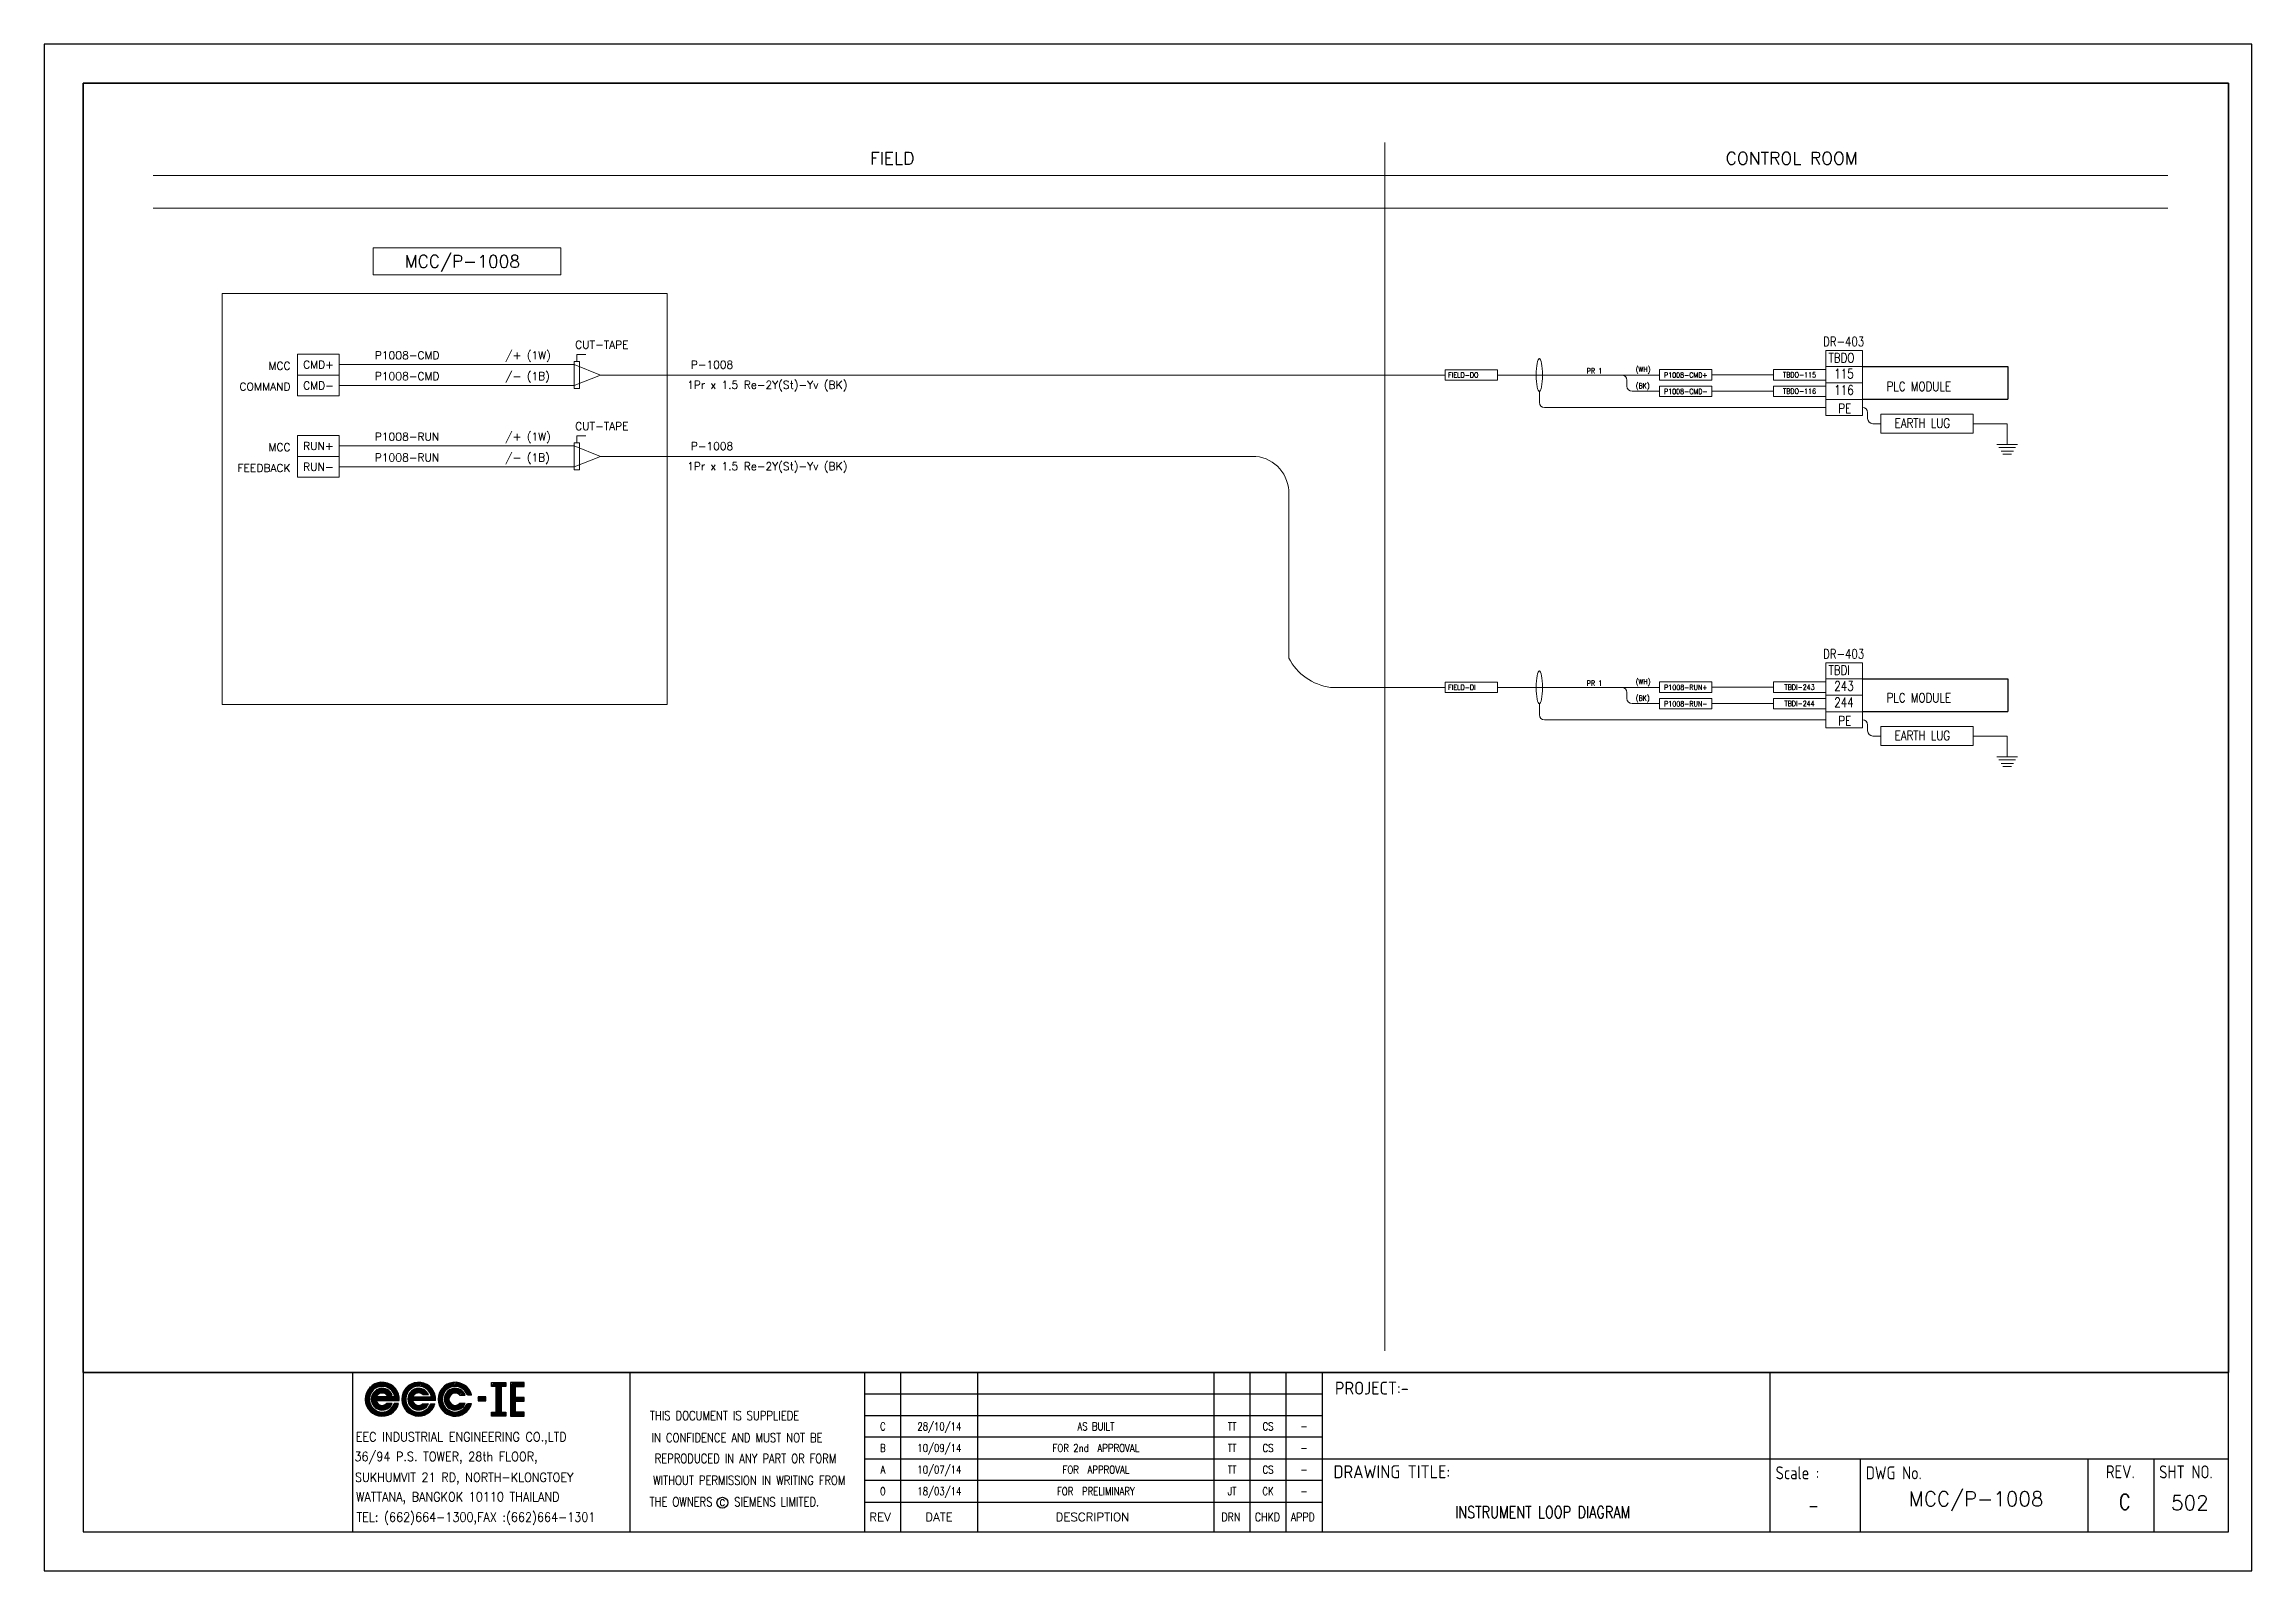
# Model space of a CAD drawing. Header units: millimetres. Extents: x -14942 to 24072, y -50285 to 2207.
# Drawn here: x 979.7 to 1402.7, y -8495.7 to -8203.2 of the extents above; entities that cross this region are included whole.
import ezdxf
from ezdxf.enums import TextEntityAlignment as Align

# ---------------------------------------------------------------- set-up
doc = ezdxf.new("R2010")
doc.units = ezdxf.units.MM
doc.header["$MEASUREMENT"] = 0
doc.layers.get('0').update_dxf_attribs({"linetype": 'CONTINUOUS'})
for name, color, linetype in [('52049_PAPER A4$0$Frame_A1', 253, 'CONTINUOUS'), ('BORDER', 3, 'CONTINUOUS'), ('INSTRU', 4, 'CONTINUOUS'), ('INSTRUMENT', 1, 'CONTINUOUS'), ('LINE', 3, 'CONTINUOUS'), ('TEXT', 2, 'CONTINUOUS')]:
    doc.layers.add(name, color=color, linetype=linetype)
doc.styles.add('52049_PAPER A4$0$ISO Proportional', font='isocp.shx')
doc.styles.add('52049_PAPER A4$0$ROMANS', font='isocp.shx')
doc.styles.add('52049_PAPER A4$0$Romans-title', font='romans.shx')
doc.styles.add('ROMANS', font='romans')

# ---------------------------------------------------------------- blocks, each defined once
blk = doc.blocks.new('52049_PAPER A4$0$eec-ie')
at = {"layer": '52049_PAPER A4$0$Frame_A1', "color": 0, "lineweight": -3}
for p, q in [((0, 0), (0.87, 0.87)), ((0, -0.08), (0.3, 0.22)), ((0, -0.16), (0.26, 0.1)), ((0, -0.23), (0.24, 0)), ((0.01, 0.09), (0.78, 0.86)), ((0.04, 0.2), (0.68, 0.83)), ((0.09, 0.32), (0.55, 0.78)), ((0.26, 0.57), (0.3, 0.62)), ((0.34, -0.12), (1, 0.53)), ((0.35, -0.04), (0.92, 0.53)), ((0.35, -0.19), (1.07, 0.52)), ((0.36, 0.05), (0.82, 0.51)), ((0.37, -0.26), (0.66, 0.04)), ((0.39, -0.32), (0.74, 0.04)), ((0.4, 0.17), (0.7, 0.47)), ((0.41, -0.37), (0.82, 0.04)), ((1.69, 0.04), (0.64, 0.04)), ((0.65, 0.57), (0.96, 0.88)), ((0.68, -0.17), (0.9, 0.04)), ((0.76, -0.17), (0.98, 0.04)), ((0.77, 0.62), (1.03, 0.88)), ((0.84, -0.17), (1.05, 0.04)), ((0.87, 0.64), (1.1, 0.87)), ((0.87, 0.25), (1.13, 0.51)), ((0.92, -0.17), (1.13, 0.04)), ((0.95, 0.64), (1.17, 0.86)), ((0.96, 0.26), (1.19, 0.49)), ((1, -0.17), (1.21, 0.04)), ((1.03, 0.64), (1.23, 0.84)), ((1.03, 0.25), (1.24, 0.46)), ((1.07, -0.17), (1.29, 0.04)), ((1.09, 0.24), (1.29, 0.44)), ((1.1, 0.63), (1.29, 0.82)), ((1.15, 0.21), (1.34, 0.4)), ((1.15, -0.17), (1.37, 0.04)), ((1.16, 0.62), (1.35, 0.8)), ((1.19, 0.18), (1.38, 0.37)), ((1.22, 0.6), (1.4, 0.78)), ((1.22, 0.15), (1.54, 0.15)), ((1.23, -0.17), (1.44, 0.04)), ((1.25, 0.15), (1.42, 0.33)), ((1.28, 0.57), (1.45, 0.75)), ((1.31, -0.17), (1.52, 0.04)), ((1.32, 0.15), (1.46, 0.29)), ((1.33, 0.55), (1.5, 0.72)), ((1.38, 0.52), (1.54, 0.69)), ((1.39, -0.17), (1.6, 0.04)), ((1.4, 0.15), (1.49, 0.24)), ((1.42, 0.49), (1.59, 0.65)), ((1.46, 0.45), (1.63, 0.62)), ((1.46, -0.17), (1.68, 0.04)), ((1.48, 0.15), (1.52, 0.19)), ((1.5, 0.41), (1.67, 0.58)), ((1.54, 0.37), (1.71, 0.54)), ((1.54, -0.17), (1.9, 0.18)), ((1.57, 0.33), (1.74, 0.49)), ((1.6, 0.28), (1.77, 0.45)), ((1.62, -0.17), (1.91, 0.12)), ((1.63, 0.23), (1.8, 0.4)), ((1.65, 0.17), (1.83, 0.35)), ((1.67, 0.11), (1.86, 0.3)), ((1.69, 0.05), (1.88, 0.24)), ((1.7, -0.17), (1.93, 0.06)), ((2.09, -0.09), (2.37, 0.19)), ((2.1, -0.01), (2.51, 0.41)), ((2.1, -0.17), (2.34, 0.08)), ((2.11, 0.08), (2.88, 0.86)), ((2.13, 0.18), (2.78, 0.83)), ((2.18, 0.31), (2.65, 0.78)), ((2.31, 0.52), (2.45, 0.65)), ((2.44, -0.05), (3.02, 0.52)), ((2.44, -0.13), (3.1, 0.52)), ((2.45, -0.2), (2.78, 0.13)), ((2.46, 0.04), (2.93, 0.51)), ((2.46, -0.26), (2.76, 0.04)), ((2.48, -0.32), (2.84, 0.04)), ((2.49, 0.15), (2.81, 0.47)), ((2.56, 0.45), (2.97, 0.87)), ((2.72, -0.17), (2.92, 0.04)), ((2.73, 0.04), (3.79, 0.04)), ((2.77, 0.59), (3.06, 0.87)), ((2.79, -0.17), (3, 0.04)), ((2.84, 0.19), (3.17, 0.51)), ((2.87, -0.17), (3.08, 0.04)), ((2.89, 0.63), (3.13, 0.87)), ((2.95, -0.17), (3.15, 0.04)), ((2.98, 0.64), (3.2, 0.86)), ((2.98, 0.26), (3.23, 0.5)), ((3.03, -0.17), (3.23, 0.04)), ((3.06, 0.65), (3.27, 0.85)), ((3.07, 0.26), (3.29, 0.48)), ((3.11, -0.17), (3.31, 0.04)), ((3.14, 0.64), (3.33, 0.83)), ((3.14, 0.25), (3.34, 0.46)), ((3.18, -0.17), (3.39, 0.04)), ((3.2, 0.24), (3.39, 0.43)), ((3.21, 0.63), (3.39, 0.81)), ((3.25, 0.21), (3.44, 0.4)), ((3.26, -0.17), (3.47, 0.04)), ((3.27, 0.62), (3.44, 0.79)), ((3.29, 0.18), (3.48, 0.36)), ((3.62, 0.16), (3.31, 0.16)), ((3.33, 0.6), (3.5, 0.77)), ((3.34, -0.17), (3.54, 0.04)), ((3.36, 0.16), (3.52, 0.32)), ((3.38, 0.57), (3.55, 0.74)), ((3.42, -0.17), (3.62, 0.04)), ((3.43, 0.55), (3.59, 0.71)), ((3.43, 0.16), (3.55, 0.28)), ((3.48, 0.52), (3.64, 0.68)), ((3.5, -0.17), (3.7, 0.04)), ((3.51, 0.16), (3.58, 0.23)), ((3.52, 0.48), (3.68, 0.64)), ((3.57, 0.45), (3.72, 0.61)), ((3.57, -0.17), (3.78, 0.04)), ((3.59, 0.16), (3.61, 0.18)), ((3.6, 0.41), (3.76, 0.57)), ((3.64, 0.37), (3.8, 0.53)), ((3.65, -0.17), (3.99, 0.17)), ((3.67, 0.32), (3.83, 0.48)), ((3.7, 0.27), (3.87, 0.44)), ((3.73, 0.22), (3.9, 0.39)), ((3.73, -0.17), (4, 0.11)), ((3.75, 0.17), (3.92, 0.34)), ((3.77, 0.11), (3.95, 0.28)), ((3.79, 0.05), (3.97, 0.23)), ((3.81, -0.17), (4.02, 0.04)), ((4.18, -0.03), (4.57, 0.36)), ((4.18, -0.11), (4.47, 0.18)), ((4.18, -0.18), (4.43, 0.07)), ((4.19, 0.06), (5, 0.86)), ((4.21, 0.16), (4.9, 0.84)), ((4.25, 0.28), (4.78, 0.8)), ((4.34, 0.45), (4.61, 0.71)), ((4.53, -0.15), (5.2, 0.53)), ((4.53, -0.07), (5.13, 0.53)), ((4.54, 0.02), (5.04, 0.52)), ((4.54, -0.22), (4.86, 0.1)), ((4.57, 0.12), (4.93, 0.49)), ((4.69, 0.48), (5.08, 0.87)), ((4.69, 0.32), (4.73, 0.37)), ((4.88, 0.59), (5.16, 0.88)), ((4.96, 0.2), (5.27, 0.52)), ((4.99, 0.63), (5.24, 0.87)), ((5.08, 0.64), (5.31, 0.86)), ((5.09, 0.25), (5.33, 0.5)), ((5.16, 0.64), (5.37, 0.85)), ((5.17, 0.26), (5.39, 0.48)), ((5.24, 0.64), (5.43, 0.83)), ((5.24, 0.25), (5.44, 0.46)), ((5.3, 0.63), (5.49, 0.82)), ((5.3, 0.23), (5.49, 0.43)), ((5.35, 0.2), (5.54, 0.39)), ((5.37, 0.61), (5.55, 0.79)), ((5.39, 0.17), (5.58, 0.36)), ((5.4, 0.15), (5.72, 0.15)), ((5.42, 0.59), (5.6, 0.77)), ((5.46, 0.15), (5.62, 0.32)), ((5.48, 0.57), (5.65, 0.74)), ((5.53, 0.54), (5.7, 0.71)), ((5.53, 0.15), (5.65, 0.27)), ((5.58, 0.51), (5.74, 0.68)), ((5.61, 0.15), (5.68, 0.23)), ((5.62, 0.47), (5.79, 0.64)), ((5.66, 0.44), (5.83, 0.6)), ((5.69, 0.15), (5.71, 0.18)), ((5.7, 0.4), (5.87, 0.56)), ((5.73, 0.36), (5.9, 0.52)), ((5.77, 0.31), (5.94, 0.48)), ((5.8, 0.26), (5.97, 0.43)), ((5.82, 0.21), (6, 0.38)), ((5.85, 0.15), (6.02, 0.33)), ((6.09, 0.15), (5.85, 0.15)), ((5.92, 0.15), (6.05, 0.28)), ((6, 0.15), (6.07, 0.22)), ((6.08, 0.15), (6.09, 0.16)), ((6.9, 0.04), (6.46, 0.04)), ((6.46, 0.04), (6.46, -0.18)), ((6.46, -0.01), (6.51, 0.04)), ((6.46, -0.09), (6.59, 0.04)), ((6.46, -0.17), (6.66, 0.04)), ((6.52, -0.18), (6.74, 0.04)), ((6.6, -0.18), (6.82, 0.04)), ((6.68, -0.18), (6.9, 0.04)), ((6.9, -0.18), (6.9, 0.04)), ((7.23, 0.68), (7.41, 0.86)), ((7.27, 0.64), (7.49, 0.86)), ((7.35, 0.64), (7.57, 0.86)), ((7.43, 0.64), (7.65, 0.86)), ((7.5, 0.64), (7.72, 0.86)), ((7.51, 0.57), (7.8, 0.86)), ((7.51, 0.49), (7.88, 0.86)), ((7.51, 0.41), (7.96, 0.86)), ((7.51, 0.34), (7.78, 0.61)), ((7.51, 0.26), (7.78, 0.53)), ((7.51, 0.18), (7.78, 0.45)), ((7.51, 0.1), (7.78, 0.38)), ((7.51, 0.02), (7.78, 0.3)), ((7.51, -0.05), (7.78, 0.22)), ((7.51, -0.13), (7.78, 0.14)), ((7.51, -0.21), (7.78, 0.07)), ((7.82, 0.64), (8.04, 0.86)), ((7.89, 0.64), (8.06, 0.81)), ((7.97, 0.64), (8.06, 0.73)), ((8.05, 0.64), (8.06, 0.65)), ((8.33, 0.46), (8.74, 0.86)), ((8.33, 0.54), (8.66, 0.86)), ((8.33, 0.38), (8.82, 0.86)), ((8.33, 0.69), (8.5, 0.86)), ((8.33, 0.62), (8.58, 0.86)), ((8.33, 0.3), (8.61, 0.58)), ((8.33, 0.23), (8.61, 0.5)), ((8.33, 0.15), (8.61, 0.42)), ((8.33, 0.07), (8.61, 0.35)), ((8.33, -0.01), (8.61, 0.27)), ((8.33, -0.09), (8.61, 0.19)), ((8.33, -0.16), (8.61, 0.11)), ((8.33, -0.24), (8.61, 0.03)), ((8.33, -0.4), (8.74, 0.01)), ((8.33, -0.32), (8.66, 0.01)), ((8.33, -0.48), (8.82, 0.01)), ((8.67, 0.64), (8.89, 0.86)), ((8.68, -0.21), (8.9, 0.01)), ((8.75, 0.64), (8.97, 0.86)), ((8.75, -0.21), (8.97, 0.01)), ((8.83, 0.64), (9.05, 0.86)), ((8.83, -0.21), (9.05, 0.01)), ((8.91, 0.64), (9.11, 0.84)), ((8.99, 0.64), (9.11, 0.76)), ((9.06, 0.64), (9.11, 0.69)), ((0.02, -0.3), (0.23, -0.08)), ((0.03, -0.36), (0.23, -0.16)), ((0.05, -0.42), (0.24, -0.23)), ((0.07, -0.47), (0.26, -0.29)), ((0.1, -0.53), (0.27, -0.35)), ((0.12, -0.58), (0.3, -0.4)), ((0.15, -0.63), (0.32, -0.46)), ((0.19, -0.67), (0.35, -0.5)), ((0.22, -0.72), (0.39, -0.55)), ((0.26, -0.76), (0.42, -0.59)), ((0.3, -0.8), (0.46, -0.63)), ((0.34, -0.83), (0.5, -0.67)), ((0.38, -0.87), (0.55, -0.7)), ((0.42, -0.9), (0.59, -0.73)), ((0.44, -0.42), (0.64, -0.22)), ((0.47, -0.47), (0.66, -0.27)), ((0.47, -0.93), (0.65, -0.76)), ((0.5, -0.51), (0.69, -0.32)), ((0.52, -0.96), (0.7, -0.78)), ((0.54, -0.55), (0.73, -0.36)), ((0.58, -0.59), (0.78, -0.39)), ((0.58, -0.98), (0.76, -0.8)), ((0.62, -0.17), (1.94, -0.17)), ((0.63, -0.62), (0.83, -0.42)), ((0.63, -1.01), (0.82, -0.82)), ((0.68, -0.65), (0.89, -0.44)), ((0.69, -1.03), (0.89, -0.83)), ((0.73, -0.67), (0.96, -0.45)), ((0.75, -1.04), (0.96, -0.83)), ((0.79, -0.69), (1.04, -0.44)), ((0.82, -1.05), (1.04, -0.83)), ((0.85, -0.71), (1.19, -0.37)), ((0.89, -1.06), (1.14, -0.81)), ((0.92, -0.72), (1.29, -0.34)), ((0.96, -1.07), (1.25, -0.77)), ((1, -0.72), (1.37, -0.34)), ((1.04, -1.06), (1.76, -0.34)), ((1.09, -0.71), (1.45, -0.34)), ((1.13, -1.05), (1.84, -0.34)), ((1.2, -0.67), (1.53, -0.34)), ((1.54, -0.34), (1.22, -0.34)), ((1.23, -1.03), (1.9, -0.36)), ((1.35, -0.99), (1.86, -0.48)), ((1.53, -0.88), (1.76, -0.66)), ((1.65, -0.38), (1.68, -0.34)), ((1.91, -0.34), (1.66, -0.34)), ((1.78, -0.17), (1.94, -0.01)), ((1.85, -0.17), (1.94, -0.09)), ((1.93, -0.17), (1.94, -0.17)), ((2.1, -0.24), (2.32, -0.02)), ((2.11, -0.3), (2.32, -0.1)), ((2.13, -0.36), (2.32, -0.17)), ((2.15, -0.42), (2.33, -0.24)), ((2.17, -0.48), (2.35, -0.3)), ((2.2, -0.53), (2.37, -0.36)), ((2.22, -0.58), (2.39, -0.42)), ((2.25, -0.63), (2.42, -0.47)), ((2.29, -0.68), (2.45, -0.51)), ((2.32, -0.72), (2.48, -0.56)), ((2.36, -0.76), (2.52, -0.6)), ((2.4, -0.8), (2.56, -0.64)), ((2.44, -0.84), (2.6, -0.68)), ((2.48, -0.87), (2.64, -0.71)), ((2.51, -0.38), (2.71, -0.17)), ((2.53, -0.9), (2.69, -0.74)), ((2.54, -0.43), (2.73, -0.23)), ((2.57, -0.47), (2.76, -0.28)), ((2.58, -0.93), (2.74, -0.77)), ((2.6, -0.51), (2.79, -0.33)), ((2.63, -0.96), (2.8, -0.79)), ((2.64, -0.55), (2.83, -0.37)), ((2.68, -0.98), (2.86, -0.81)), ((2.69, -0.59), (2.87, -0.4)), ((4.02, -0.17), (2.71, -0.17)), ((2.73, -0.62), (2.93, -0.43)), ((2.74, -1.01), (2.92, -0.82)), ((2.78, -0.65), (2.99, -0.44)), ((2.8, -1.02), (2.99, -0.83)), ((2.84, -0.67), (3.06, -0.45)), ((2.86, -1.04), (3.06, -0.84)), ((2.9, -0.69), (3.14, -0.44)), ((2.92, -1.05), (3.14, -0.83)), ((2.96, -0.7), (3.32, -0.35)), ((2.99, -1.06), (3.24, -0.81)), ((3.03, -0.71), (3.39, -0.35)), ((3.07, -1.06), (3.36, -0.77)), ((3.11, -0.71), (3.47, -0.35)), ((3.15, -1.06), (3.86, -0.35)), ((3.2, -0.7), (3.55, -0.35)), ((3.24, -1.04), (3.94, -0.35)), ((3.31, -0.35), (3.62, -0.35)), ((3.32, -0.65), (3.62, -0.36)), ((3.35, -1.02), (3.98, -0.38)), ((3.48, -0.97), (3.93, -0.51)), ((3.74, -0.39), (3.78, -0.35)), ((3.76, -0.35), (3.99, -0.35)), ((3.89, -0.17), (4.02, -0.03)), ((3.96, -0.17), (4.03, -0.11)), ((4.19, -0.25), (4.42, -0.03)), ((4.21, -0.32), (4.41, -0.11)), ((4.22, -0.38), (4.42, -0.18)), ((4.24, -0.44), (4.43, -0.25)), ((4.26, -0.49), (4.45, -0.31)), ((4.29, -0.54), (4.47, -0.37)), ((4.32, -0.59), (4.49, -0.42)), ((4.35, -0.64), (4.52, -0.47)), ((4.38, -0.69), (4.55, -0.52)), ((4.42, -0.73), (4.58, -0.56)), ((4.45, -0.77), (4.62, -0.6)), ((4.49, -0.81), (4.66, -0.64)), ((4.53, -0.84), (4.7, -0.68)), ((4.56, -0.28), (4.8, -0.03)), ((4.58, -0.33), (4.8, -0.11)), ((4.58, -0.88), (4.75, -0.71)), ((4.6, -0.39), (4.81, -0.18)), ((4.62, -0.91), (4.8, -0.74)), ((4.63, -0.44), (4.83, -0.24)), ((4.66, -0.48), (4.86, -0.29)), ((4.67, -0.94), (4.85, -0.77)), ((4.7, -0.52), (4.89, -0.33)), ((4.72, -0.97), (4.9, -0.79)), ((4.74, -0.56), (4.93, -0.37)), ((4.78, -0.6), (4.98, -0.4)), ((4.78, -0.99), (4.96, -0.81)), ((4.83, -0.63), (5.03, -0.43)), ((4.83, -1.01), (5.03, -0.82)), ((4.88, -0.66), (5.09, -0.44)), ((4.89, -1.03), (5.1, -0.83)), ((4.93, -0.68), (5.17, -0.45)), ((4.96, -1.05), (5.17, -0.83)), ((4.99, -0.7), (5.26, -0.43)), ((5.02, -1.06), (5.26, -0.82)), ((5.06, -0.71), (5.43, -0.34)), ((5.09, -1.06), (5.36, -0.8)), ((5.13, -0.72), (5.5, -0.34)), ((5.17, -1.07), (5.49, -0.75)), ((5.21, -0.71), (5.58, -0.34)), ((5.25, -1.06), (5.97, -0.34)), ((5.3, -0.7), (5.66, -0.34)), ((5.35, -1.05), (6.05, -0.34)), ((5.72, -0.34), (5.4, -0.34)), ((5.43, -0.65), (5.71, -0.37)), ((5.45, -1.02), (6.07, -0.4)), ((5.58, -0.96), (6.02, -0.53)), ((5.81, -0.43), (5.89, -0.34)), ((5.85, -0.34), (6.09, -0.34)), ((6.46, -0.18), (6.9, -0.18)), ((6.75, -0.18), (6.9, -0.04)), ((6.83, -0.18), (6.9, -0.12)), ((7.23, -0.95), (7.34, -0.84)), ((7.23, -0.88), (7.26, -0.84)), ((7.23, -1.03), (7.42, -0.84)), ((7.28, -1.07), (7.5, -0.84)), ((7.35, -1.07), (7.78, -0.64)), ((7.43, -1.07), (7.78, -0.71)), ((7.51, -0.29), (7.78, -0.01)), ((7.51, -0.37), (7.78, -0.09)), ((7.51, -0.44), (7.78, -0.17)), ((7.51, -0.52), (7.78, -0.25)), ((7.51, -0.6), (7.78, -0.32)), ((7.51, -0.68), (7.78, -0.4)), ((7.51, -0.76), (7.78, -0.48)), ((7.51, -0.83), (7.78, -0.56)), ((7.51, -1.07), (7.78, -0.79)), ((7.59, -1.07), (7.81, -0.84)), ((7.67, -1.07), (7.89, -0.84)), ((7.74, -1.07), (7.96, -0.84)), ((7.82, -1.07), (8.04, -0.84)), ((7.9, -1.07), (8.06, -0.91)), ((7.98, -1.07), (8.06, -0.98)), ((8.06, -1.07), (8.06, -1.06)), ((8.33, -0.55), (8.61, -0.28)), ((8.33, -0.63), (8.61, -0.36)), ((8.33, -0.71), (8.61, -0.43)), ((8.33, -0.79), (8.61, -0.51)), ((8.33, -0.86), (8.61, -0.59)), ((8.33, -0.94), (8.61, -0.67)), ((8.33, -1.02), (8.61, -0.75)), ((8.37, -1.07), (8.61, -0.82)), ((8.45, -1.07), (8.67, -0.84)), ((8.52, -1.07), (8.74, -0.84)), ((8.6, -1.07), (8.82, -0.84)), ((8.68, -1.07), (8.9, -0.84)), ((8.76, -1.07), (8.98, -0.84)), ((8.84, -1.07), (9.06, -0.84)), ((8.91, -0.21), (9.11, -0.02)), ((8.91, -1.07), (9.11, -0.87)), ((8.99, -0.21), (9.11, -0.09)), ((8.99, -1.07), (9.11, -0.95)), ((9.07, -0.21), (9.11, -0.17)), ((9.07, -1.07), (9.11, -1.03))]:
    blk.add_line(p, q, dxfattribs=at)
for points in [[(7.23, 0.86), (8.06, 0.86), (8.06, 0.64), (7.78, 0.64), (7.78, -0.84), (8.06, -0.84), (8.06, -1.07), (7.23, -1.07), (7.23, -0.84), (7.51, -0.84), (7.51, 0.64), (7.23, 0.64)], [(8.61, 0.01), (8.61, 0.64), (9.11, 0.64), (9.11, 0.86), (8.33, 0.86), (8.33, -1.07), (9.11, -1.07), (9.11, -0.84), (8.61, -0.84), (8.61, -0.21), (9.11, -0.21), (9.11, 0.01)]]:
    blk.add_lwpolyline(points, close=True, dxfattribs=at)
for centre, radius, start, end in [((0.97, -0.09), 0.972, 355.3439, 345.1466), ((0.97, -0.09), 0.737, 10.5243, 340.256), ((0.97, -0.09), 0.623, 23.5697, 336.4303), ((0.97, -0.09), 0.354, 44.7876, 157.6107), ((3.06, -0.09), 0.967, 355.6074, 344.7747), ((3.06, -0.09), 0.742, 10.0766, 339.9937), ((3.06, -0.09), 0.618, 24.2545, 335.7455), ((3.06, -0.09), 0.358, 45.1096, 158.7579), ((5.15, -0.09), 0.972, 14.8534, 345.1466), ((5.15, -0.09), 0.737, 19.744, 340.256), ((5.15, -0.09), 0.623, 23.5697, 336.4303), ((5.15, -0.09), 0.354, 44.7876, 315.2124), ((0.97, -0.09), 0.354, 192.8901, 315.2124), ((3.06, -0.09), 0.358, 191.9242, 314.8904)]:
    blk.add_arc(centre, radius, start, end, dxfattribs=at)
blk = doc.blocks.new('52049_PAPER A4$0$eec logo')
at = {"color": 7, "xscale": 2.786697286423482, "yscale": 2.786697286423482, "zscale": 2.786697286423482}
blk.add_blockref('52049_PAPER A4$0$eec-ie', (50.01, 25.95), dxfattribs=at)
blk = doc.blocks.new('A$C089E5181')
at = {"color": 3}
for p, q in [((-415.5, 38.01), (-4.5, 38.01)), ((-363.94, 38.01), (-363.94, 7.5)), ((-310.77, 38.01), (-310.77, 7.5)), ((-265.75, 7.5), (-265.75, 38.01)), ((-258.85, 7.5), (-258.85, 38.01)), ((-244.11, 7.5), (-244.11, 38.01)), ((-198.84, 7.5), (-198.84, 38.01)), ((-191.95, 7.5), (-191.95, 38.01)), ((-185.05, 7.5), (-185.05, 38.01)), ((-178.16, 38.01), (-178.16, 7.5)), ((-92.38, 38.01), (-92.38, 7.5)), ((-178.16, 21.46), (-4.5, 21.46)), ((-75.06, 21.46), (-75.06, 7.5)), ((-31.4, 21.46), (-31.4, 7.5)), ((-18.75, 21.46), (-18.75, 7.5)), ((-265.75, 13.19), (-178.16, 13.19))]:
    blk.add_line(p, q, dxfattribs=at)
at = {"color": 1}
for p, q in [((-178.16, 33.87), (-265.75, 33.87)), ((-265.75, 29.74), (-178.16, 29.74)), ((-178.16, 25.6), (-265.75, 25.6)), ((-265.75, 21.46), (-178.16, 21.46)), ((-178.16, 17.33), (-265.75, 17.33))]:
    blk.add_line(p, q, dxfattribs=at)
at = {"color": 7}
for p, q in [((-4.5, 38.01), (-96.38, 38.01)), ((-92.38, 38.01), (-92.38, 19.85))]:
    blk.add_line(p, q, dxfattribs=at)
blk.add_lwpolyline([(0, 0), (0, 292.5), (-423, 292.5), (-423, 0)], close=True, dxfattribs=at)
blk.add_lwpolyline([(-415.5, 285), (-4.5, 285), (-4.5, 38.01), (-415.5, 38.01)], close=True)
at = {"color": 3}
blk.add_lwpolyline([(-4.5, 7.5), (-4.5, 285), (-415.5, 285), (-415.5, 7.5)], close=True, dxfattribs=at)
at = {"color": 2}
blk.add_circle((-293.05, 13.05), 1.05, dxfattribs=at)
at = {"color": 3, "xscale": 1.200000000000001, "yscale": 1.200000000000001, "zscale": 1.200000000000001}
blk.add_blockref('52049_PAPER A4$0$eec logo', (-421.49, 2.05), dxfattribs=at)
at = {"color": 2, "style": '52049_PAPER A4$0$ISO Proportional'}
for s, height, p in [('PROJECT:-', 2.482, (-168.61, 35.02)), ('DRAWING TITLE:', 2.4821, (-164.78, 18.99))]:
    blk.add_text(s, height=height, dxfattribs=at).set_placement(p, align=Align.MIDDLE_CENTER)
at = {"color": 2, "style": '52049_PAPER A4$0$Romans-title', "width": 0.8}
for s, p in [('THIS DOCUMENT IS SUPPLIEDE', (-292.63, 29.75)), ('IN CONFIDENCE AND MUST NOT BE', (-290.24, 25.51)), (' REPRODUCED IN ANY PART OR FORM', (-289.1, 21.53)), (' WITHOUT PERMISSION IN WRITING FROM ', (-287.9, 17.35)), ('THE OWNERS   SIEMENS LIMITED. ', (-290.28, 13.22))]:
    blk.add_text(s, height=1.75, dxfattribs=at).set_placement(p, align=Align.MIDDLE)
at = {"color": 2, "style": '52049_PAPER A4$0$Romans-title'}
for s, height, width, p in [('EEC INDUSTRIAL ENGINEERING CO.,LTD', 1.75, 0.9, (-363.31, 24.81)), ('36/94 P.S. TOWER, 28th FLOOR,', 1.75, 0.9, (-363.55, 21.03, -1.75)), ('SUKHUMVIT 21 RD, NORTH-KLONGTOEY', 1.75, 0.9, (-363.45, 17.05, -1.75)), ('WATTANA, BANGKOK 10110 THAILAND ', 1.75, 0.9, (-363.25, 13.31, -1.75)), ('TEL: (662)664-1300,FAX :(662)664-1301', 1.75, 0.9, (-363.14, 9.42, -1.75)), ('DRN', 1.655, 0.8, (-197.44, 9.49)), ('CHKD', 1.655, 0.8, (-191.03, 9.49)), ('APPD', 1.655, 0.8, (-184.14, 9.49))]:
    blk.add_text(s, height=height, dxfattribs=dict(at, width=width)).set_placement(p)
at = {"color": 2}
for s, height, style, width, p in [('C', 1.5, '52049_PAPER A4$0$Romans-title', 0.8, (-262.3, 27.67)), ('28/10/14', 1.5, '52049_PAPER A4$0$Romans-title', 0.8, (-251.48, 27.67)), ('AS BUILT', 1.5, '52049_PAPER A4$0$Romans-title', 0.8, (-221.48, 27.67)), ('TT', 1.5, '52049_PAPER A4$0$Romans-title', 0.8, (-195.39, 27.67)), ('CS', 1.5, '52049_PAPER A4$0$Romans-title', 0.8, (-188.5, 27.67)), ('-', 1.5, '52049_PAPER A4$0$Romans-title', 0.8, (-181.6, 27.67)), ('B', 1.5, '52049_PAPER A4$0$Romans-title', 0.8, (-262.3, 23.53)), ('10/09/14', 1.5, '52049_PAPER A4$0$Romans-title', 0.8, (-251.48, 23.53)), ('FOR 2nd  APPROVAL', 1.5, '52049_PAPER A4$0$Romans-title', 0.8, (-221.48, 23.53)), ('TT', 1.5, '52049_PAPER A4$0$Romans-title', 0.8, (-195.39, 23.53)), ('CS', 1.5, '52049_PAPER A4$0$Romans-title', 0.8, (-188.5, 23.53)), ('-', 1.5, '52049_PAPER A4$0$Romans-title', 0.8, (-181.6, 23.53)), ('A', 1.5, '52049_PAPER A4$0$Romans-title', 0.8, (-262.3, 19.39)), ('10/07/14', 1.5, '52049_PAPER A4$0$Romans-title', 0.8, (-251.48, 19.39)), ('FOR  APPROVAL', 1.5, '52049_PAPER A4$0$Romans-title', 0.8, (-221.48, 19.39)), ('TT', 1.5, '52049_PAPER A4$0$Romans-title', 0.8, (-195.39, 19.39)), ('CS', 1.5, '52049_PAPER A4$0$Romans-title', 0.8, (-188.5, 19.39)), ('-', 1.5, '52049_PAPER A4$0$Romans-title', 0.8, (-181.6, 19.39)), ('Scale :', 2.482, '52049_PAPER A4$0$ROMANS', 0.9, (-87.06, 18.78)), ('DWG No.', 2.482, '52049_PAPER A4$0$ROMANS', 0.9, (-68.61, 18.78)), ('REV.', 2.482, '52049_PAPER A4$0$ROMANS', 0.9, (-25.21, 18.99)), ('SHT NO.', 2.482, '52049_PAPER A4$0$ROMANS', 0.9, (-12.64, 18.96)), ('0', 1.5, '52049_PAPER A4$0$Romans-title', 0.8, (-262.3, 15.26)), ('18/03/14', 1.5, '52049_PAPER A4$0$Romans-title', 0.8, (-251.48, 15.26)), ('FOR  PRELIMINARY', 1.5, '52049_PAPER A4$0$Romans-title', 0.8, (-221.48, 15.26)), ('JT', 1.5, '52049_PAPER A4$0$Romans-title', 0.8, (-195.39, 15.26)), ('CK', 1.5, '52049_PAPER A4$0$Romans-title', 0.8, (-188.5, 15.26)), ('-', 1.5, '52049_PAPER A4$0$Romans-title', 0.8, (-181.6, 15.26)), ('C', 3, '52049_PAPER A4$0$Romans-title', 0.8, (-24.36, 13.21)), ('-', 2.25, '52049_PAPER A4$0$Romans-title', 0.8, (-84, 12.48))]:
    blk.add_text(s, height=height, dxfattribs=dict(at, style=style, width=width)).set_placement(p, align=Align.MIDDLE_CENTER)
at = {"color": 2, "style": '52049_PAPER A4$0$Romans-title'}
blk.add_text('C', height=1.19, dxfattribs=at).set_placement((-293.05, 13.05), align=Align.MIDDLE)
for s, height, p in [('REV', 1.655, (-264.9, 9.49)), ('DATE', 1.655, (-254.17, 9.49)), ('DESCRIPTION', 1.6548, (-229.2, 9.49))]:
    blk.add_text(s, height=height, dxfattribs=at).set_placement(p)
at = {"layer": 'TEXT', "style": 'ROMANS', "width": 0.8}
blk.add_text('INSTRUMENT LOOP DIAGRAM ', height=2.25, dxfattribs=at).set_placement((-135.27, 11.24), align=Align.MIDDLE_CENTER)

msp = doc.modelspace()

# ---------------------------------------------------------------- linework, layer by layer
at = {"layer": 'BORDER', "color": 7, "lineweight": 13, "ltscale": 2.5}
msp.add_line((1236.56, -8222), (1236.56, -8453.54), dxfattribs=at)
at = {"layer": 'BORDER', "color": 7, "lineweight": 13}
for p, q in [((1000.53, -8228.3), (1386.56, -8228.3)), ((1000.53, -8234.6), (1386.56, -8234.6))]:
    msp.add_line(p, q, dxfattribs=at)
at = {"layer": 'INSTRU', "color": 7, "lineweight": 13}
for p, q in [((1028.22, -8262.56), (1036.22, -8262.56)), ((1028.22, -8262.56), (1028.22, -8266.56)), ((1036.22, -8262.56), (1036.22, -8266.56)), ((1028.22, -8266.56), (1036.22, -8266.56)), ((1028.22, -8266.56), (1028.22, -8270.56)), ((1036.22, -8266.56), (1036.22, -8270.56)), ((1028.22, -8270.56), (1036.22, -8270.56)), ((1028.22, -8270.56), (1036.22, -8270.56)), ((1028.22, -8278.15), (1036.22, -8278.15)), ((1028.22, -8278.15), (1028.22, -8282.15)), ((1028.22, -8282.15), (1036.22, -8282.15)), ((1028.22, -8282.15), (1028.22, -8286.15)), ((1036.22, -8278.15), (1036.22, -8282.15)), ((1036.22, -8282.15), (1036.22, -8286.15)), ((1028.22, -8286.15), (1036.22, -8286.15)), ((1028.22, -8286.15), (1036.22, -8286.15))]:
    msp.add_line(p, q, dxfattribs=at)
at = {"layer": 'INSTRUMENT', "color": 7, "lineweight": 13}
for p, q in [((1321.02, -8261.83), (1328.05, -8261.83)), ((1321.02, -8264.95), (1321.02, -8261.83)), ((1321.02, -8264.95), (1328.05, -8264.95)), ((1321.02, -8264.95), (1321.02, -8271.2)), ((1328.05, -8264.95), (1321.02, -8264.95)), ((1328.05, -8264.95), (1328.05, -8261.83)), ((1328.05, -8264.95), (1328.05, -8271.2)), ((1289.2, -8266.56), (1258.11, -8266.56)), ((1282.93, -8268.68), (1282.93, -8267.56)), ((1310.99, -8266.54), (1299.23, -8266.54)), ((1328.05, -8268.08), (1321.02, -8268.08)), ((1266.15, -8269.72), (1266.15, -8271.81)), ((1321.04, -8272.81), (1267.15, -8272.81)), ((1289.2, -8269.68), (1283.93, -8269.68)), ((1310.99, -8269.68), (1299.23, -8269.68)), ((1321.02, -8271.2), (1321.02, -8274.33)), ((1328.05, -8271.22), (1321.02, -8271.22)), ((1328.05, -8271.2), (1328.05, -8274.33)), ((1329.05, -8274.89), (1329.05, -8273.76)), ((1328.05, -8274.33), (1321.02, -8274.33)), ((1330.05, -8275.89), (1331.6, -8275.88)), ((1331.6, -8274.07), (1349.26, -8274.07)), ((1331.6, -8277.7), (1331.6, -8274.07)), ((1349.26, -8277.7), (1331.6, -8277.7)), ((1349.26, -8274.07), (1349.26, -8277.7)), ((1349.26, -8275.88), (1355.8, -8275.88)), ((1355.8, -8275.88), (1355.8, -8279.85)), ((1353.82, -8279.85), (1353.82, -8279.85)), ((1353.82, -8279.85), (1355.8, -8279.85)), ((1354.2, -8280.46), (1355.8, -8280.46)), ((1354.61, -8281.12), (1355.8, -8281.12)), ((1354.98, -8281.73), (1355.8, -8281.73)), ((1355.8, -8279.85), (1357.77, -8279.85)), ((1355.8, -8279.85), (1355.8, -8279.85)), ((1355.8, -8280.46), (1357.4, -8280.46)), ((1355.8, -8281.12), (1356.99, -8281.12)), ((1355.8, -8281.73), (1356.61, -8281.73)), ((1321.02, -8321.67), (1328.05, -8321.67)), ((1321.02, -8324.79), (1321.02, -8321.67)), ((1328.05, -8324.79), (1328.05, -8321.67)), ((1289.2, -8326.4), (1258.11, -8326.4)), ((1282.93, -8328.52), (1282.93, -8327.4)), ((1310.99, -8326.38), (1299.23, -8326.38)), ((1321.02, -8324.79), (1328.05, -8324.79)), ((1321.02, -8324.79), (1321.02, -8331.04)), ((1328.05, -8324.79), (1321.02, -8324.79)), ((1328.05, -8327.92), (1321.02, -8327.92)), ((1328.05, -8324.79), (1328.05, -8331.04)), ((1266.15, -8329.56), (1266.15, -8331.65)), ((1321.04, -8332.65), (1267.15, -8332.65)), ((1289.2, -8329.52), (1283.93, -8329.52)), ((1310.99, -8329.52), (1299.23, -8329.52)), ((1321.02, -8331.04), (1321.02, -8334.17)), ((1328.05, -8331.06), (1321.02, -8331.06)), ((1328.05, -8331.04), (1328.05, -8334.17)), ((1328.05, -8334.17), (1321.02, -8334.17)), ((1329.05, -8334.73), (1329.05, -8333.6)), ((1330.05, -8335.73), (1331.6, -8335.72)), ((1331.6, -8333.91), (1349.26, -8333.91)), ((1331.6, -8337.54), (1331.6, -8333.91)), ((1349.26, -8333.91), (1349.26, -8337.54)), ((1349.26, -8335.72), (1355.8, -8335.72)), ((1355.8, -8335.72), (1355.8, -8339.69)), ((1349.26, -8337.54), (1331.6, -8337.54)), ((1353.82, -8339.69), (1353.82, -8339.69)), ((1353.82, -8339.69), (1355.8, -8339.69)), ((1354.2, -8340.3), (1355.8, -8340.3)), ((1354.61, -8340.96), (1355.8, -8340.96)), ((1355.8, -8339.69), (1357.77, -8339.69)), ((1355.8, -8339.69), (1355.8, -8339.69)), ((1355.8, -8340.3), (1357.4, -8340.3)), ((1355.8, -8340.96), (1356.99, -8340.96)), ((1354.98, -8341.57), (1355.8, -8341.57)), ((1355.8, -8341.57), (1356.61, -8341.57))]:
    msp.add_line(p, q, dxfattribs=at)
at = {"layer": 'INSTRUMENT', "color": 7}
for p, q in [((1328.05, -8264.95), (1355.91, -8264.95)), ((1355.91, -8264.95), (1355.91, -8271.2)), ((1328.05, -8271.2), (1355.91, -8271.2)), ((1328.05, -8324.79), (1355.91, -8324.79)), ((1355.91, -8324.79), (1355.91, -8331.04)), ((1328.05, -8331.04), (1355.91, -8331.04))]:
    msp.add_line(p, q, dxfattribs=at)
at = {"layer": 'INSTRUMENT', "color": 7, "lineweight": 13}
for points in [[(1248.08, -8265.55), (1258.11, -8265.55), (1258.11, -8267.57), (1248.08, -8267.57)], [(1289.2, -8265.53), (1299.23, -8265.53), (1299.23, -8267.55), (1289.2, -8267.55)], [(1289.2, -8268.68), (1299.23, -8268.68), (1299.23, -8270.69), (1289.2, -8270.69)], [(1310.99, -8265.53), (1321.02, -8265.53), (1321.02, -8267.55), (1310.99, -8267.55)], [(1310.99, -8268.68), (1321.02, -8268.68), (1321.02, -8270.69), (1310.99, -8270.69)], [(1248.08, -8325.39), (1258.11, -8325.39), (1258.11, -8327.41), (1248.08, -8327.41)], [(1289.2, -8325.37), (1299.23, -8325.37), (1299.23, -8327.39), (1289.2, -8327.39)], [(1289.2, -8328.52), (1299.23, -8328.52), (1299.23, -8330.53), (1289.2, -8330.53)], [(1310.99, -8325.37), (1321.02, -8325.37), (1321.02, -8327.39), (1310.99, -8327.39)], [(1310.99, -8328.52), (1321.02, -8328.52), (1321.02, -8330.53), (1310.99, -8330.53)]]:
    msp.add_lwpolyline(points, close=True, dxfattribs=at)
for centre, radius, start, end in [((1281.93, -8267.56), 1, 0, 90), ((1283.93, -8268.68), 1, 180, 270), ((1267.15, -8271.81), 1, 180, 270), ((1328.05, -8273.76), 1, 0, 90), ((1330.05, -8274.89), 1, 180, 270), ((1211.14, -8289.13), 7.01, 357.947, 84.3831), ((1227.57, -8315.87), 10.63, 207.4997, 262.1627), ((1281.93, -8327.4), 1, 0, 90), ((1283.93, -8328.52), 1, 180, 270), ((1267.15, -8331.65), 1, 180, 270), ((1328.05, -8333.6), 1, 0, 90), ((1330.05, -8334.73), 1, 180, 270)]:
    msp.add_arc(centre, radius, start, end, dxfattribs=at)
at = {"layer": 'INSTRUMENT', "color": 7, "lineweight": 13, "extrusion": (0, 0, -1)}
for centre in [(1266.15, -8266.56), (1266.15, -8326.4)]:
    msp.add_ellipse(centre, major_axis=(0, -3.16), ratio=0.189417, dxfattribs=at)
at = {"layer": 'LINE', "color": 7, "lineweight": 13}
for p, q in [((1042.7, -8242.16), (1078.67, -8242.16)), ((1042.7, -8242.16), (1042.7, -8247.37)), ((1078.67, -8242.16), (1078.67, -8247.37)), ((1042.7, -8247.37), (1078.67, -8247.37)), ((1036.22, -8264.56), (1081.24, -8264.56)), ((1081.24, -8263.96), (1081.24, -8269.16)), ((1081.24, -8263.96), (1082.24, -8263.96)), ((1086.24, -8266.56), (1081.24, -8264.56)), ((1081.74, -8262.62), (1083.45, -8262.62)), ((1082.24, -8263.96), (1082.24, -8269.16)), ((1036.22, -8268.56), (1081.24, -8268.56)), ((1081.24, -8268.56), (1086.24, -8266.56)), ((1081.24, -8269.16), (1082.24, -8269.16)), ((1086.24, -8266.56), (1248.08, -8266.56)), ((1036.22, -8280.15), (1081.24, -8280.15)), ((1081.24, -8279.55), (1081.24, -8284.75)), ((1081.24, -8279.55), (1082.24, -8279.55)), ((1086.24, -8282.15), (1081.24, -8280.15)), ((1081.24, -8284.15), (1086.24, -8282.15)), ((1081.74, -8278.21), (1083.45, -8278.21)), ((1082.24, -8279.55), (1082.24, -8284.75)), ((1086.24, -8282.15), (1093.06, -8282.15)), ((1093.06, -8282.15), (1211.82, -8282.15)), ((1036.22, -8284.15), (1081.24, -8284.15)), ((1081.24, -8284.75), (1082.24, -8284.75)), ((1218.14, -8288.87), (1218.14, -8320.78)), ((1248.08, -8326.4), (1226.12, -8326.4))]:
    msp.add_line(p, q, dxfattribs=at)
at = {"layer": 'LINE', "color": 7, "lineweight": 13, "ltscale": 8}
for p, q in [((1013.79, -8329.68), (1013.79, -8250.95)), ((1099.02, -8250.95), (1013.79, -8250.95)), ((1099.02, -8329.68), (1099.02, -8250.95)), ((1099.02, -8329.68), (1013.79, -8329.68))]:
    msp.add_line(p, q, dxfattribs=at)
at = {"layer": 'TEXT', "color": 7, "lineweight": 13}
for p, q in [((1081.74, -8263.96), (1081.74, -8262.62)), ((1081.74, -8279.55), (1081.74, -8278.21))]:
    msp.add_line(p, q, dxfattribs=at)

# ---------------------------------------------------------------- block references
at = {"layer": 'LINE', "color": 7, "lineweight": 13}
msp.add_blockref('A$C089E5181', (1402.67, -8495.67), dxfattribs=at)

# ---------------------------------------------------------------- texts
at = {"layer": 'TEXT', "color": 7, "lineweight": 13, "style": 'ROMANS'}
for s, height, p in [('FIELD', 2.4, (1137.88, -8226.23)), ('CONTROL ROOM', 2.4, (1301.85, -8226.23)), ('CUT-TAPE', 1.5, (1081.42, -8261.51)), ('P1008-CMD', 1.5, (1043.03, -8263.52)), ('/+ (1W)', 1.5, (1068.02, -8263.52)), ('P-1008', 1.5, (1103.55, -8265.34)), ('P1008-CMD', 1.5, (1043.03, -8267.52)), ('/- (1B)', 1.5, (1068.02, -8267.52)), (' 1Pr x 1.5 Re-2Y(St)-Yv (BK)', 1.5, (1101.81, -8269.19)), ('P1008-RUN', 1.5, (1043.03, -8279.11)), ('/+ (1W)', 1.5, (1068.02, -8279.11)), ('CUT-TAPE', 1.5, (1081.42, -8277.11)), ('P1008-RUN', 1.5, (1043.03, -8283.11)), ('/- (1B)', 1.5, (1068.02, -8283.11)), ('P-1008', 1.5, (1103.55, -8280.93)), (' 1Pr x 1.5 Re-2Y(St)-Yv (BK)', 1.5, (1101.81, -8284.78)), ('MCC/P-1008', 2.8, (1336.94, -8483.27))]:
    msp.add_text(s, height=height, dxfattribs=at).set_placement(p)
msp.add_text('MCC/P-1008', height=2.4, dxfattribs=at).set_placement((1059.8, -8245.98), align=Align.CENTER)
at = {"layer": 'TEXT', "color": 7, "lineweight": 13, "style": 'ROMANS', "width": 0.8}
for s, height, p in [('DR-403', 1.8, (1324.46, -8260.15)), ('115', 1.8, (1324.52, -8266.3)), ('P1008-CMD+', 1, (1294.21, -8266.56)), ('P1008-CMD-', 1, (1294.21, -8269.7)), ('TBDO-115', 1, (1316.01, -8266.52)), ('TBDO-116', 1, (1316.01, -8269.67)), ('116', 1.8, (1324.52, -8269.43)), ('DR-403', 1.8, (1324.46, -8319.99)), ('P1008-RUN+', 1, (1294.21, -8326.4)), ('TBDI-243', 1, (1316.01, -8326.36)), ('243', 1.8, (1324.52, -8326.14)), ('244', 1.8, (1324.52, -8329.27)), ('P1008-RUN-', 1, (1294.21, -8329.54)), ('TBDI-244', 1, (1316.01, -8329.51))]:
    msp.add_text(s, height=height, dxfattribs=at).set_placement(p, align=Align.MIDDLE_CENTER)
at = {"layer": 'TEXT', "color": 7, "lineweight": 13, "style": 'ROMANS'}
for s, p in [('MCC', (1026.88, -8265.54)), ('COMMAND', (1026.88, -8269.54)), ('MCC', (1026.88, -8281.13)), ('FEEDBACK', (1026.88, -8285.13))]:
    msp.add_text(s, height=1.5, dxfattribs=at).set_placement(p, align=Align.RIGHT)
for s, height, p in [('CMD+', 1.5, (1032.22, -8264.56)), ('CMD-', 1.5, (1032.22, -8268.56)), ('RUN+', 1.5, (1032.22, -8280.15)), ('RUN-', 1.5, (1032.22, -8284.15)), ('502', 2.8, (1390.8, -8482.62))]:
    msp.add_text(s, height=height, dxfattribs=at).set_placement(p, align=Align.MIDDLE)
at = {"layer": 'TEXT', "color": 7, "lineweight": 13, "style": 'ROMANS', "width": 0.8}
for s, height, p in [('PR 1', 1, (1275.23, -8266.27)), ('(WH)', 1, (1284.63, -8265.97)), ('TBDO', 1.8, (1321.58, -8264.16)), ('FIELD-DO', 1, (1248.68, -8267.05)), ('(BK)', 1, (1284.63, -8269.11)), ('PLC MODULE', 1.8, (1332.68, -8269.64)), ('PE', 1.8, (1323.44, -8273.85)), ('EARTH LUG', 1.8, (1334.23, -8276.68)), ('(WH)', 1, (1284.63, -8325.81)), ('TBDI', 1.8, (1321.58, -8324)), ('FIELD-DI', 1, (1248.68, -8326.89)), ('PR 1', 1, (1275.23, -8326.11)), ('(BK)', 1, (1284.63, -8328.95)), ('PLC MODULE', 1.8, (1332.68, -8329.28)), ('PE', 1.8, (1323.44, -8333.69)), ('EARTH LUG', 1.8, (1334.23, -8336.52))]:
    msp.add_text(s, height=height, dxfattribs=at).set_placement(p)

doc.saveas('drawing.dxf')
